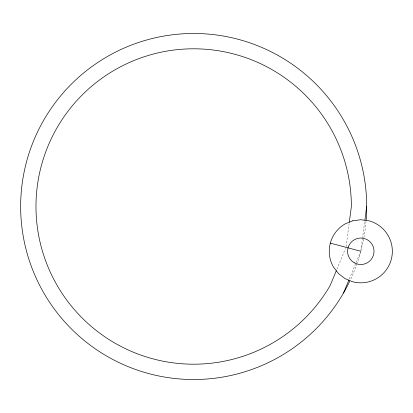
<?xml version="1.0" encoding="UTF-8"?>
<svg xmlns="http://www.w3.org/2000/svg" width="413" height="413" viewBox="0 0 413 413"><rect width="100%" height="100%" fill="white"/><g stroke="black" fill="none" stroke-linecap="round" stroke-linejoin="round"><path stroke-width="0.31" stroke-dasharray="2.06 1.55" d="M346.079 246.68L349.104 223.717M360.885 250.65L362.382 239.256M362.464 238.621L364.798 220.903M336.889 269.302L345.505 248.502M349.315 279.002L355.913 263.076M356.156 262.487L360.554 251.873M366.057 221.327A173.021 173.021 0 0 1 360.962 250.665M360.632 251.899A173.021 173.021 0 0 1 357.214 262.988M357.002 263.602A173.021 173.021 0 0 1 350.374 279.854"/><path stroke-width="0.62" d="M349.305 222.184L351.37 206.5A157.699 157.699 0 0 0 139.739 58.31A157.699 157.699 0 0 0 72.869 307.866A157.699 157.699 0 0 0 330.24 285.347L336.296 270.732M364.88 220.268L366.692 206.5M343.513 293.013L348.83 280.179M330.323 243.118L360.797 251.28M349.821 281.026A173.021 173.021 0 0 1 64.077 321.138A173.021 173.021 0 0 1 138.758 42.425A173.021 173.021 0 0 1 366.166 220.031M352.635 220.805L345.025 223.96A31.553 31.553 0 0 0 333.477 267.056L338.49 273.592L345.025 278.605L352.635 281.759A31.553 31.553 0 0 0 391.276 259.447A31.553 31.553 0 0 0 368.964 220.805L360.797 219.731L352.635 220.805M354.184 262.74A13.231 13.231 0 0 0 374.028 251.28A13.231 13.231 0 0 0 354.184 239.824A13.231 13.231 0 0 0 354.184 262.74"/></g></svg>
